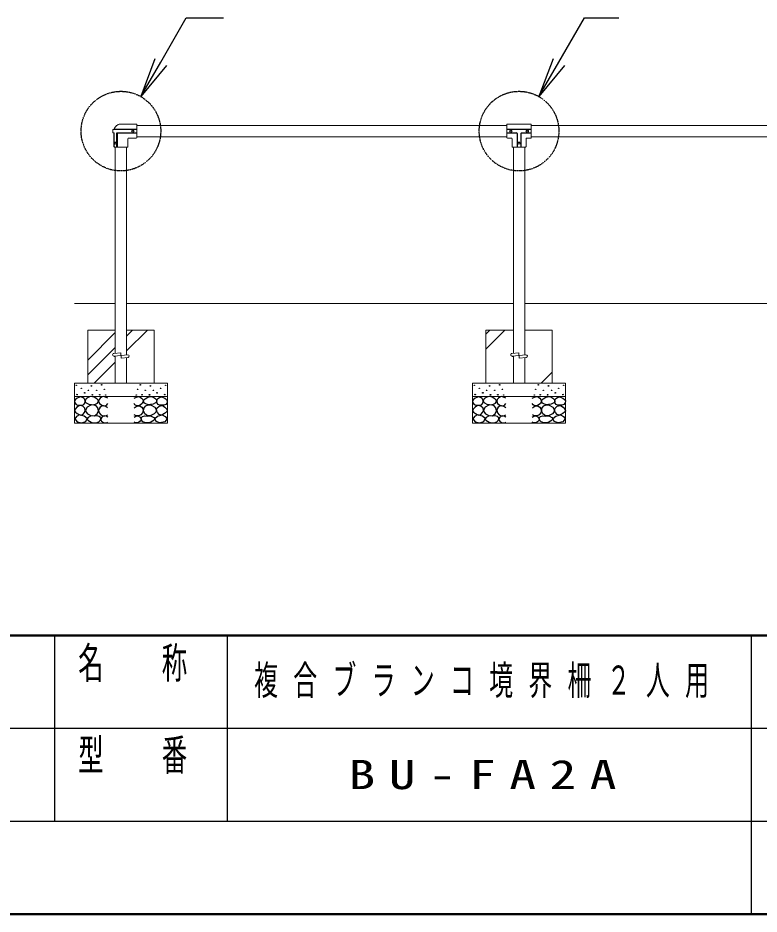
# Model space of a CAD drawing. Units: millimetres, scale not verified. Extents: x -19540 to 0, y -1340 to 13350.
# Drawn here: x -9513 to -6721, y 0 to 3376 of the extents above; entities that cross this region are included whole.
import ezdxf

# ---------------------------------------------------------------- set-up
doc = ezdxf.new("R2010")
doc.units = ezdxf.units.MM
doc.linetypes.add('USER3', pattern=[8, 3, -1, 1, -1, 1, -1])
for name, color, linetype, lineweight in [('A3図枠', 7, 'Continuous', 25), ('線', 2, 'Continuous', 25), ('補助', 2, 'Continuous', 13)]:
    doc.layers.add(name, color=color, linetype=linetype, lineweight=lineweight)
doc.layers.add('図面プロファイル', color=7, linetype='Continuous')
doc.styles.add('ＭＳ ゴシック', font='')
doc.styles.get('ＭＳ ゴシック').set_extended_font_data('MS Gothic')

msp = doc.modelspace()

# ---------------------------------------------------------------- linework, layer by layer
at = {"layer": 'A3図枠', "lineweight": 50}
for p, q in [((-19250, 1050), (0, 1050)), ((-19250, 0), (0, 0))]:
    msp.add_line(p, q, dxfattribs=at)
at = {"layer": 'A3図枠', "color": 211}
for p, q in [((-9375, 1050), (-9375, 350)), ((-6750, 1050), (-6750, 0)), ((-9375, 700), (-3500, 700)), ((-12125, 350), (0, 350))]:
    msp.add_line(p, q, dxfattribs=at)
at = {"layer": 'A3図枠'}
for p, q in [((-8725, 1050), (-8725, 350)), ((-12125, 700), (-9375, 700))]:
    msp.add_line(p, q, dxfattribs=at)
at = {"layer": '線', "color": 7, "lineweight": 13}
for p, q in [((-9125, 2976.5), (-9067, 2976.5)), ((-9065, 2974.5), (-9065, 2925.5)), ((-7671, 2971.35), (-9065, 2971.35)), ((-7671, 2974.5), (-7671, 2925.5)), ((-7669, 2976.5), (-7581, 2976.5)), ((-7579, 2974.5), (-7579, 2925.5)), ((-6185, 2971.35), (-7579, 2971.35)), ((-9155.5, 2955), (-9155.5, 2945)), ((-9151.5, 2943), (-9151.5, 2892)), ((-9098.5, 2921.5), (-9098.5, 2892)), ((-9096.5, 2923.5), (-9067, 2923.5)), ((-7671, 2928.65), (-9065, 2928.65)), ((-7669, 2923.5), (-7653.5, 2923.5)), ((-7651.5, 2921.5), (-7651.5, 2892)), ((-7598.5, 2921.5), (-7598.5, 2892)), ((-7596.5, 2923.5), (-7581, 2923.5)), ((-6185, 2928.65), (-7579, 2928.65)), ((-9149.5, 2890), (-9100.5, 2890)), ((-9146.35, 2113.008), (-9146.35, 2890)), ((-9103.65, 2107.036), (-9103.65, 2890)), ((-7649.5, 2890), (-7600.5, 2890)), ((-7646.35, 2113.008), (-7646.35, 2890)), ((-7603.65, 2107.036), (-7603.65, 2890)), ((-9300, 2300), (-9146.35, 2300)), ((-9103.65, 2300), (-7646.35, 2300)), ((-7603.65, 2300), (-6146.35, 2300)), ((-9250, 2200), (-9250, 2000)), ((-9250, 2200), (-9146.35, 2200)), ((-9103.65, 2200), (-9000, 2200)), ((-9000, 2200), (-9000, 2000)), ((-7750, 2200), (-7750, 2000)), ((-7750, 2200), (-7646.35, 2200)), ((-7603.65, 2200), (-7500, 2200)), ((-7500, 2200), (-7500, 2000)), ((-9125.5, 2114.975), (-9151.97, 2112.478)), ((-9125.5, 2104.931), (-9151.03, 2102.522)), ((-9146.35, 2000), (-9146.35, 2102.964)), ((-9125.5, 2104.931), (-9125.5, 2115.022)), ((-9098.97, 2107.478), (-9124.5, 2105.069)), ((-9124.5, 2095.025), (-9124.5, 2105.069)), ((-9098.03, 2097.522), (-9124.5, 2095.025)), ((-9103.65, 2000), (-9103.65, 2096.992)), ((-7625.5, 2114.975), (-7651.97, 2112.478)), ((-7625.5, 2104.931), (-7651.03, 2102.522)), ((-7646.35, 2000), (-7646.35, 2102.964)), ((-7625.5, 2104.931), (-7625.5, 2115.022)), ((-7598.97, 2107.478), (-7624.5, 2105.069)), ((-7624.5, 2095.025), (-7624.5, 2105.069)), ((-7598.03, 2097.522), (-7624.5, 2095.025)), ((-7603.65, 2000), (-7603.65, 2096.992)), ((-9300, 2000), (-9300, 1850)), ((-9300, 2000), (-8950, 2000)), ((-9146.35, 2000), (-9103.65, 2000)), ((-8950, 2000), (-8950, 1850)), ((-7800, 2000), (-7800, 1850)), ((-7800, 2000), (-7450, 2000)), ((-7646.35, 2000), (-7603.65, 2000)), ((-7450, 2000), (-7450, 1850)), ((-9300, 1950), (-8950, 1950)), ((-7800, 1950), (-7450, 1950)), ((-9300, 1850), (-8950, 1850)), ((-7800, 1850), (-7450, 1850))]:
    msp.add_line(p, q, dxfattribs=at)
at = {"layer": '線'}
for p, q in [((-9153.5, 2957), (-9065, 2957)), ((-9153.5, 2943), (-9150.368, 2943)), ((-9150.368, 2892), (-9150.368, 2943)), ((-9141.041, 2892), (-9141.041, 2943)), ((-9141.041, 2943), (-9065, 2943)), ((-9138.123, 2890), (-9138.123, 2943)), ((-7671, 2957), (-7579, 2957)), ((-7671, 2943), (-7634, 2943)), ((-7632, 2941), (-7632, 2890)), ((-7618, 2941), (-7618, 2890)), ((-7616, 2943), (-7579, 2943)), ((-9151.97, 2102.522), (-9146.35, 2101.992)), ((-7651.97, 2102.522), (-7646.35, 2101.992))]:
    msp.add_line(p, q, dxfattribs=at)
at = {"layer": '線', "color": 7, "lineweight": 13}
msp.add_lwpolyline([(-9125, 2976.5), (-9128.423, 2976.278), (-9131.788, 2975.616), (-9135.04, 2974.525), (-9138.123, 2973.023), (-9141.563, 2970.686), (-9144.595, 2967.84), (-9147.145, 2964.555), (-9149.149, 2960.912), (-9150.559, 2957)], dxfattribs=at)
at = {"layer": '線'}
for points in [[(-9277.551, 1949.402), (-9284.014, 1946.862), (-9290.225, 1943.382), (-9296.083, 1939.344), (-9299.731, 1933.877), (-9298.719, 1926.294), (-9293.711, 1919.935), (-9286.845, 1917.345), (-9279.136, 1917.084), (-9271.523, 1917.688), (-9265.194, 1920.252), (-9261.442, 1925.538), (-9260.125, 1931.976), (-9260.973, 1937.181), (-9263.927, 1942.115), (-9270.087, 1946.942)], [(-9238.127, 1949.493), (-9243.032, 1948.876), (-9248.669, 1946.79), (-9256.64, 1941.002), (-9260.292, 1934.086), (-9259.417, 1930.124), (-9255.696, 1925.707), (-9246.205, 1920.934), (-9236.235, 1919.49), (-9228.885, 1919.318), (-9221.369, 1920.842), (-9213.77, 1925.456), (-9210.016, 1931.653), (-9210.986, 1936.306), (-9215.693, 1941.654), (-9226.361, 1947.861)], [(-9011.873, 1949.493), (-9006.968, 1948.876), (-9001.331, 1946.79), (-8993.36, 1941.002), (-8989.708, 1934.086), (-8990.583, 1930.124), (-8994.304, 1925.707), (-9003.795, 1920.934), (-9013.765, 1919.49), (-9021.115, 1919.318), (-9028.631, 1920.842), (-9036.23, 1925.456), (-9039.984, 1931.653), (-9039.014, 1936.306), (-9034.307, 1941.654), (-9023.639, 1947.861)], [(-8972.449, 1949.402), (-8965.986, 1946.862), (-8959.775, 1943.382), (-8953.917, 1939.344), (-8950.269, 1933.877), (-8951.281, 1926.294), (-8956.289, 1919.935), (-8963.155, 1917.345), (-8970.864, 1917.084), (-8978.477, 1917.688), (-8984.806, 1920.252), (-8988.558, 1925.538), (-8989.875, 1931.976), (-8989.027, 1937.181), (-8986.073, 1942.115), (-8979.913, 1946.942)], [(-7777.551, 1949.402), (-7784.014, 1946.862), (-7790.225, 1943.382), (-7796.083, 1939.344), (-7799.731, 1933.877), (-7798.719, 1926.294), (-7793.711, 1919.935), (-7786.845, 1917.345), (-7779.136, 1917.084), (-7771.523, 1917.688), (-7765.194, 1920.252), (-7761.442, 1925.538), (-7760.125, 1931.976), (-7760.973, 1937.181), (-7763.927, 1942.115), (-7770.087, 1946.942)], [(-7738.127, 1949.493), (-7743.032, 1948.876), (-7748.669, 1946.79), (-7756.64, 1941.002), (-7760.292, 1934.086), (-7759.417, 1930.124), (-7755.696, 1925.707), (-7746.205, 1920.934), (-7736.235, 1919.49), (-7728.885, 1919.318), (-7721.369, 1920.842), (-7713.77, 1925.456), (-7710.016, 1931.653), (-7710.986, 1936.306), (-7715.693, 1941.654), (-7726.361, 1947.861)], [(-7511.873, 1949.493), (-7506.968, 1948.876), (-7501.331, 1946.79), (-7493.36, 1941.002), (-7489.708, 1934.086), (-7490.583, 1930.124), (-7494.304, 1925.707), (-7503.795, 1920.934), (-7513.765, 1919.49), (-7521.115, 1919.318), (-7528.631, 1920.842), (-7536.23, 1925.456), (-7539.984, 1931.653), (-7539.014, 1936.306), (-7534.307, 1941.654), (-7523.639, 1947.861)], [(-7472.449, 1949.402), (-7465.986, 1946.862), (-7459.775, 1943.382), (-7453.917, 1939.344), (-7450.269, 1933.877), (-7451.281, 1926.294), (-7456.289, 1919.935), (-7463.155, 1917.345), (-7470.864, 1917.084), (-7478.477, 1917.688), (-7484.806, 1920.252), (-7488.558, 1925.538), (-7489.875, 1931.976), (-7489.027, 1937.181), (-7486.073, 1942.115), (-7479.913, 1946.942)], [(-9280.086, 1916.45), (-9285.415, 1913.657), (-9290.859, 1909.479), (-9297.308, 1902.659), (-9299.731, 1895.855), (-9296.103, 1891.027), (-9289.592, 1886.666), (-9282.954, 1882.379), (-9276.284, 1880.329), (-9268.64, 1882.776), (-9262.343, 1889.201), (-9259.236, 1897.478), (-9260.759, 1905.994), (-9268.917, 1913.245)], [(-9250.831, 1885.163), (-9238.242, 1878.307), (-9224.883, 1877.324), (-9214.599, 1884.778), (-9209.747, 1896.515), (-9212.027, 1907.293), (-9218.936, 1915.436), (-9227.761, 1918.869), (-9238.938, 1917.598), (-9252.692, 1909.543), (-9258.669, 1898.678), (-9256.034, 1891.484)], [(-8999.169, 1885.163), (-9011.758, 1878.307), (-9025.117, 1877.324), (-9035.401, 1884.778), (-9040.253, 1896.515), (-9037.973, 1907.293), (-9031.064, 1915.436), (-9022.239, 1918.869), (-9011.062, 1917.598), (-8997.308, 1909.543), (-8991.331, 1898.678), (-8993.966, 1891.484)], [(-8969.914, 1916.45), (-8964.585, 1913.657), (-8959.141, 1909.479), (-8952.692, 1902.659), (-8950.269, 1895.855), (-8953.897, 1891.027), (-8960.408, 1886.666), (-8967.046, 1882.379), (-8973.716, 1880.329), (-8981.36, 1882.776), (-8987.657, 1889.201), (-8990.764, 1897.478), (-8989.241, 1905.994), (-8981.083, 1913.245)], [(-7780.086, 1916.45), (-7785.415, 1913.657), (-7790.859, 1909.479), (-7797.308, 1902.659), (-7799.731, 1895.855), (-7796.103, 1891.027), (-7789.592, 1886.666), (-7782.954, 1882.379), (-7776.284, 1880.329), (-7768.64, 1882.776), (-7762.343, 1889.201), (-7759.236, 1897.478), (-7760.759, 1905.994), (-7768.917, 1913.245)], [(-7750.831, 1885.163), (-7738.242, 1878.307), (-7724.883, 1877.324), (-7714.599, 1884.778), (-7709.747, 1896.515), (-7712.027, 1907.293), (-7718.936, 1915.436), (-7727.761, 1918.869), (-7738.938, 1917.598), (-7752.692, 1909.543), (-7758.669, 1898.678), (-7756.034, 1891.484)], [(-7499.169, 1885.163), (-7511.758, 1878.307), (-7525.117, 1877.324), (-7535.401, 1884.778), (-7540.253, 1896.515), (-7537.973, 1907.293), (-7531.064, 1915.436), (-7522.239, 1918.869), (-7511.062, 1917.598), (-7497.308, 1909.543), (-7491.331, 1898.678), (-7493.966, 1891.484)], [(-7469.914, 1916.45), (-7464.585, 1913.657), (-7459.141, 1909.479), (-7452.692, 1902.659), (-7450.269, 1895.855), (-7453.897, 1891.027), (-7460.408, 1886.666), (-7467.046, 1882.379), (-7473.716, 1880.329), (-7481.36, 1882.776), (-7487.657, 1889.201), (-7490.764, 1897.478), (-7489.241, 1905.994), (-7481.083, 1913.245)], [(-9280.905, 1880.517), (-9292.225, 1874.498), (-9299.036, 1865.683), (-9290.549, 1854.413), (-9272.114, 1850.299), (-9257.761, 1856.41), (-9252.335, 1866.782), (-9263.117, 1875.89)], [(-9223.802, 1876.373), (-9231.337, 1876.999), (-9239.479, 1875.562), (-9248.406, 1871.504), (-9252.723, 1866.102), (-9250.037, 1861.419), (-9244.074, 1856.912), (-9237.595, 1853.068), (-9230.289, 1850.695), (-9218.44, 1850.928), (-9208.124, 1855.02), (-9203.421, 1859.827), (-9201.367, 1865.561), (-9202.427, 1870.709), (-9206.503, 1875.292), (-9214.901, 1877.832)], [(-9026.198, 1876.373), (-9018.663, 1876.999), (-9010.521, 1875.562), (-9001.594, 1871.504), (-8997.277, 1866.102), (-8999.963, 1861.419), (-9005.926, 1856.912), (-9012.405, 1853.068), (-9019.711, 1850.695), (-9031.56, 1850.928), (-9041.876, 1855.02), (-9046.579, 1859.827), (-9048.633, 1865.561), (-9047.573, 1870.709), (-9043.497, 1875.292), (-9035.099, 1877.832)], [(-8969.095, 1880.517), (-8957.775, 1874.498), (-8950.964, 1865.683), (-8959.451, 1854.413), (-8977.886, 1850.299), (-8992.239, 1856.41), (-8997.665, 1866.782), (-8986.883, 1875.89)], [(-7780.905, 1880.517), (-7792.225, 1874.498), (-7799.036, 1865.683), (-7790.549, 1854.413), (-7772.114, 1850.299), (-7757.761, 1856.41), (-7752.335, 1866.782), (-7763.117, 1875.89)], [(-7723.802, 1876.373), (-7731.337, 1876.999), (-7739.479, 1875.562), (-7748.406, 1871.504), (-7752.723, 1866.102), (-7750.037, 1861.419), (-7744.074, 1856.912), (-7737.595, 1853.068), (-7730.289, 1850.695), (-7718.44, 1850.928), (-7708.124, 1855.02), (-7703.421, 1859.827), (-7701.367, 1865.561), (-7702.427, 1870.709), (-7706.503, 1875.292), (-7714.901, 1877.832)], [(-7526.198, 1876.373), (-7518.663, 1876.999), (-7510.521, 1875.562), (-7501.594, 1871.504), (-7497.277, 1866.102), (-7499.963, 1861.419), (-7505.926, 1856.912), (-7512.405, 1853.068), (-7519.711, 1850.695), (-7531.56, 1850.928), (-7541.876, 1855.02), (-7546.579, 1859.827), (-7548.633, 1865.561), (-7547.573, 1870.709), (-7543.497, 1875.292), (-7535.099, 1877.832)], [(-7469.095, 1880.517), (-7457.775, 1874.498), (-7450.964, 1865.683), (-7459.451, 1854.413), (-7477.886, 1850.299), (-7492.239, 1856.41), (-7497.665, 1866.782), (-7486.883, 1875.89)]]:
    msp.add_lwpolyline(points, close=True, dxfattribs=at)
for points in [[(-9175, 1943.299), (-9183.427, 1948.154), (-9192.11, 1949.636), (-9197.729, 1947.948), (-9202.883, 1944.249), (-9207.355, 1938.941), (-9209.22, 1932.209), (-9205.552, 1923.439), (-9197.496, 1917), (-9189.197, 1914.621), (-9181.971, 1915.733), (-9177.921, 1919.109), (-9175, 1923.654)], [(-9075, 1943.299), (-9066.573, 1948.154), (-9057.89, 1949.636), (-9052.271, 1947.948), (-9047.117, 1944.249), (-9042.645, 1938.941), (-9040.78, 1932.209), (-9044.448, 1923.439), (-9052.504, 1917), (-9060.803, 1914.621), (-9068.029, 1915.733), (-9072.079, 1919.109), (-9075, 1923.654)], [(-7675, 1943.299), (-7683.427, 1948.154), (-7692.11, 1949.636), (-7697.73, 1947.948), (-7702.883, 1944.249), (-7707.355, 1938.941), (-7709.22, 1932.209), (-7705.552, 1923.439), (-7697.496, 1917), (-7689.197, 1914.621), (-7681.971, 1915.733), (-7677.921, 1919.109), (-7675, 1923.654)], [(-7575, 1943.299), (-7566.573, 1948.154), (-7557.89, 1949.636), (-7552.27, 1947.948), (-7547.117, 1944.249), (-7542.645, 1938.941), (-7540.78, 1932.209), (-7544.448, 1923.439), (-7552.504, 1917), (-7560.803, 1914.621), (-7568.029, 1915.733), (-7572.079, 1919.109), (-7575, 1923.654)], [(-9175.317, 1907.178), (-9182.457, 1912.64), (-9190.526, 1915.099), (-9197.231, 1913.875), (-9203.199, 1910.03), (-9207.592, 1904.248), (-9209.22, 1897.039), (-9206.556, 1888.431), (-9200.348, 1881.513), (-9192.709, 1877.642), (-9185.139, 1876.761), (-9179.985, 1878.2), (-9175.317, 1880.88)], [(-9074.683, 1907.178), (-9067.543, 1912.64), (-9059.474, 1915.099), (-9052.769, 1913.875), (-9046.801, 1910.03), (-9042.408, 1904.248), (-9040.78, 1897.039), (-9043.444, 1888.431), (-9049.652, 1881.513), (-9057.291, 1877.642), (-9064.861, 1876.761), (-9070.015, 1878.2), (-9074.683, 1880.88)], [(-7675.317, 1907.178), (-7682.457, 1912.64), (-7690.526, 1915.099), (-7697.231, 1913.875), (-7703.199, 1910.03), (-7707.592, 1904.248), (-7709.22, 1897.039), (-7706.556, 1888.431), (-7700.348, 1881.513), (-7692.709, 1877.642), (-7685.139, 1876.761), (-7679.985, 1878.2), (-7675.317, 1880.88)], [(-7574.683, 1907.178), (-7567.543, 1912.64), (-7559.474, 1915.099), (-7552.769, 1913.875), (-7546.801, 1910.03), (-7542.408, 1904.248), (-7540.78, 1897.039), (-7543.444, 1888.431), (-7549.652, 1881.513), (-7557.291, 1877.642), (-7564.861, 1876.761), (-7570.015, 1878.2), (-7574.683, 1880.88)], [(-9175, 1872.642), (-9181.018, 1875.96), (-9188.308, 1876.761), (-9197.024, 1872.427), (-9201.298, 1865.671), (-9200.686, 1862.001), (-9197.813, 1857.75), (-9190.651, 1852.278), (-9183.238, 1850.462), (-9178.942, 1851.514), (-9175, 1853.631)], [(-9075, 1872.642), (-9068.982, 1875.96), (-9061.692, 1876.761), (-9052.976, 1872.427), (-9048.702, 1865.671), (-9049.314, 1862.001), (-9052.187, 1857.75), (-9059.349, 1852.278), (-9066.762, 1850.462), (-9071.058, 1851.514), (-9075, 1853.631)], [(-7675, 1872.642), (-7681.018, 1875.96), (-7688.307, 1876.761), (-7697.024, 1872.427), (-7701.298, 1865.671), (-7700.686, 1862.001), (-7697.813, 1857.75), (-7690.651, 1852.278), (-7683.238, 1850.462), (-7678.942, 1851.514), (-7675, 1853.631)], [(-7575, 1872.642), (-7568.982, 1875.96), (-7561.693, 1876.761), (-7552.976, 1872.427), (-7548.702, 1865.671), (-7549.314, 1862.001), (-7552.187, 1857.75), (-7559.349, 1852.278), (-7566.762, 1850.462), (-7571.058, 1851.514), (-7575, 1853.631)]]:
    msp.add_lwpolyline(points, dxfattribs=at)
at = {"layer": '線', "linetype": 'USER3'}
for centre in [(-9125.028, 2950), (-7625, 2950)]:
    msp.add_circle(centre, 150, dxfattribs=at)
at = {"layer": '線'}
for centre, radius in [((-9080, 2950), 4), ((-7656, 2950), 4), ((-7594, 2950), 4), ((-7625, 2905), 4), ((-9293.394, 1992.177), 1), ((-9197.583, 1994.091), 1), ((-9052.417, 1994.091), 1), ((-8956.606, 1992.177), 1), ((-7793.394, 1992.177), 1), ((-7697.583, 1994.091), 1), ((-7552.417, 1994.091), 1), ((-7456.606, 1992.177), 1), ((-9274.383, 1980.77), 1), ((-9261.392, 1963.977), 1), ((-9247.451, 1973.483), 1), ((-9236.044, 1989.959), 1), ((-9216.504, 1973.549), 1), ((-9187.582, 1977.063), 1), ((-9062.418, 1977.063), 1), ((-9033.496, 1973.549), 1), ((-9013.956, 1989.959), 1), ((-9002.549, 1973.483), 1), ((-8988.608, 1963.977), 1), ((-8975.617, 1980.77), 1), ((-7774.383, 1980.77), 1), ((-7761.392, 1963.977), 1), ((-7747.451, 1973.483), 1), ((-7736.044, 1989.959), 1), ((-7716.504, 1973.549), 1), ((-7687.582, 1977.063), 1), ((-7562.418, 1977.063), 1), ((-7533.496, 1973.549), 1), ((-7513.956, 1989.959), 1), ((-7502.549, 1973.483), 1), ((-7488.608, 1963.977), 1), ((-7475.617, 1980.77), 1), ((-9290.225, 1957.323), 1), ((-9232.559, 1956.373), 1), ((-9204.881, 1956.521), 1), ((-9182.717, 1955.98), 1), ((-9067.283, 1955.98), 1), ((-9045.119, 1956.521), 1), ((-9017.441, 1956.373), 1), ((-8959.775, 1957.323), 1), ((-7790.225, 1957.323), 1), ((-7732.559, 1956.373), 1), ((-7704.881, 1956.521), 1), ((-7682.717, 1955.98), 1), ((-7567.283, 1955.98), 1), ((-7545.119, 1956.521), 1), ((-7517.441, 1956.373), 1), ((-7459.775, 1957.323), 1)]:
    msp.add_circle(centre, radius, dxfattribs=at)
at = {"layer": '線', "color": 7, "lineweight": 13}
for centre, radius, start, end in [((-9067, 2974.5), 2, 0, 90), ((-7669, 2974.5), 2, 90, 180), ((-7581, 2974.5), 2, 0, 90), ((-9153.5, 2955), 2, 90, 180), ((-9153.5, 2945), 2, 180, 270), ((-9096.5, 2921.5), 2, 90, 180), ((-9067, 2925.5), 2, 270, 0), ((-7669, 2925.5), 2, 180, 270), ((-7653.5, 2921.5), 2, 0, 90), ((-7596.5, 2921.5), 2, 90, 180), ((-7581, 2925.5), 2, 270, 0), ((-9149.5, 2892), 2, 180, 270), ((-9100.5, 2892), 2, 270, 0), ((-7649.5, 2892), 2, 180, 270), ((-7600.5, 2892), 2, 270, 0), ((-9151.5, 2107.5), 5, 95.38931, 275.38931), ((-9098.5, 2102.5), 5, 275.38931, 95.38931), ((-7651.5, 2107.5), 5, 95.38931, 275.38931), ((-7598.5, 2102.5), 5, 275.38931, 95.38931)]:
    msp.add_arc(centre, radius, start, end, dxfattribs=at)
at = {"layer": '線'}
for centre, start, end in [((-7634, 2941), 0, 90), ((-7616, 2941), 90, 180), ((-9148.368, 2892), 180, 270), ((-9143.041, 2892), 270, 0)]:
    msp.add_arc(centre, 2, start, end, dxfattribs=at)
msp.add_ellipse((-9146.38, 2905), major_axis=(0, -4.004), ratio=0.706341, dxfattribs=at)
at = {"layer": '補助', "lineweight": 25}
for p, q in [((-8975.028, 3209.808), (-8878.788, 3376.5)), ((-8878.788, 3376.5), (-8828.788, 3376.5)), ((-8828.788, 3376.5), (-8738.074, 3376.5)), ((-7475, 3209.808), (-7378.76, 3376.5)), ((-7378.76, 3376.5), (-7328.76, 3376.5)), ((-7328.76, 3376.5), (-7248.76, 3376.5)), ((-8996.679, 3222.308), (-9050.028, 3079.904)), ((-9050.028, 3079.904), (-8975.028, 3209.808)), ((-7496.651, 3222.308), (-7550, 3079.904)), ((-7550, 3079.904), (-7475, 3209.808)), ((-8953.378, 3197.308), (-9050.028, 3079.904)), ((-7453.349, 3197.308), (-7550, 3079.904))]:
    msp.add_line(p, q, dxfattribs=at)
at = {"layer": '補助'}
for p, q in [((-9103.65, 2121.67), (-9025.32, 2200)), ((-9103.65, 2177.797), (-9081.447, 2200)), ((-7750, 2128.282), (-7678.282, 2200)), ((-7750, 2184.408), (-7734.408, 2200)), ((-9250, 2087.573), (-9146.35, 2191.223)), ((-9250, 2031.447), (-9146.35, 2135.097)), ((-9225.32, 2000), (-9146.35, 2078.97)), ((-7541.522, 2000), (-7500, 2041.522))]:
    msp.add_line(p, q, dxfattribs=at)

# ---------------------------------------------------------------- texts
at = {"layer": 'A3図枠', "color": 4, "char_height": 117.3, "attachment_point": 2, "style": 'ＭＳ ゴシック'}
for s, insert in [('\\T1.64;\\W0.6;名\u3000称', (-9050, 1005.138)), ('\\T1.64;\\W0.6;型\u3000番', (-9050, 658.333))]:
    msp.add_mtext(s, dxfattribs=dict(at, insert=insert))
at = {"layer": '図面プロファイル', "char_height": 110, "attachment_point": 5, "style": 'ＭＳ ゴシック'}
for s, insert in [('\\T1.64;\\W0.6;複合ブランコ境界柵２人用', (-7737.5, 875)), ('\\T1.5;\\W1.35;BU-FA2A', (-7737.5, 525))]:
    msp.add_mtext(s, dxfattribs=dict(at, insert=insert))

doc.saveas('drawing.dxf')
